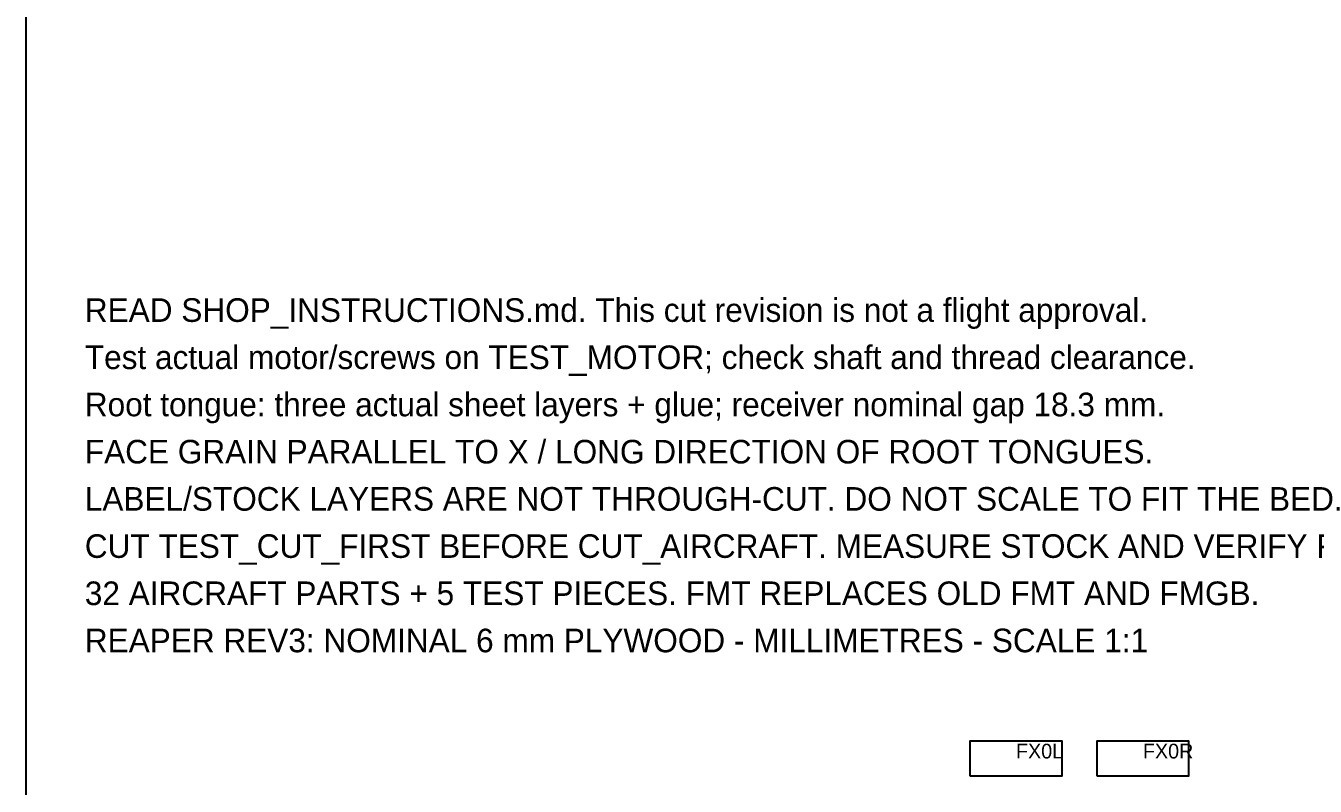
# Model space of a CAD drawing. Header units: millimetres. Extents: x 0 to 2438, y 0 to 1219.
# Drawn here: x 0 to 218.4, y 480.7 to 609.6 of the extents above; entities that cross this region are included whole.
import ezdxf

# ---------------------------------------------------------------- set-up
doc = ezdxf.new("R2010")
doc.units = ezdxf.units.MM
for name, color, linetype in [('CUT_AIRCRAFT', 7, 'Continuous'), ('LABEL_DO_NOT_CUT', 3, 'Continuous'), ('STOCK_DO_NOT_CUT', 8, 'Continuous')]:
    doc.layers.add(name, color=color, linetype=linetype)

msp = doc.modelspace()

# ---------------------------------------------------------------- linework, layer by layer
at = {"layer": 'CUT_AIRCRAFT'}
for points in [[(160, 482.41), (160, 488.41), (175.5, 488.41), (175.5, 482.41)], [(181.5, 482.41), (181.5, 488.41), (197, 488.41), (197, 482.41)]]:
    msp.add_lwpolyline(points, close=True, dxfattribs=at)
at = {"layer": 'STOCK_DO_NOT_CUT'}
msp.add_lwpolyline([(0, 0), (2438.4, 0), (2438.4, 1219.2), (0, 1219.2)], close=True, dxfattribs=at)

# ---------------------------------------------------------------- texts
at = {"layer": 'LABEL_DO_NOT_CUT'}
for s, height, p in [('READ SHOP_INSTRUCTIONS.md. This cut revision is not a flight approval.', 4, (10, 559.41)), ('Test actual motor/screws on TEST_MOTOR; check shaft and thread clearance.', 4, (10, 551.41)), ('Root tongue: three actual sheet layers + glue; receiver nominal gap 18.3 mm.', 4, (10, 543.41)), ('FACE GRAIN PARALLEL TO X / LONG DIRECTION OF ROOT TONGUES.', 4, (10, 535.41)), ('LABEL/STOCK LAYERS ARE NOT THROUGH-CUT. DO NOT SCALE TO FIT THE BED.', 4, (10, 527.41)), ('CUT TEST_CUT_FIRST BEFORE CUT_AIRCRAFT. MEASURE STOCK AND VERIFY FIT.', 4, (10, 519.41)), ('32 AIRCRAFT PARTS + 5 TEST PIECES. FMT REPLACES OLD FMT AND FMGB.', 4, (10, 511.41)), ('REAPER REV3: NOMINAL 6 mm PLYWOOD - MILLIMETRES - SCALE 1:1', 4, (10, 503.41)), ('FX0L', 2.5, (167.75, 485.41)), ('FX0R', 2.5, (189.25, 485.41))]:
    msp.add_text(s, height=height, dxfattribs=at).set_placement(p)

doc.saveas('drawing.dxf')
